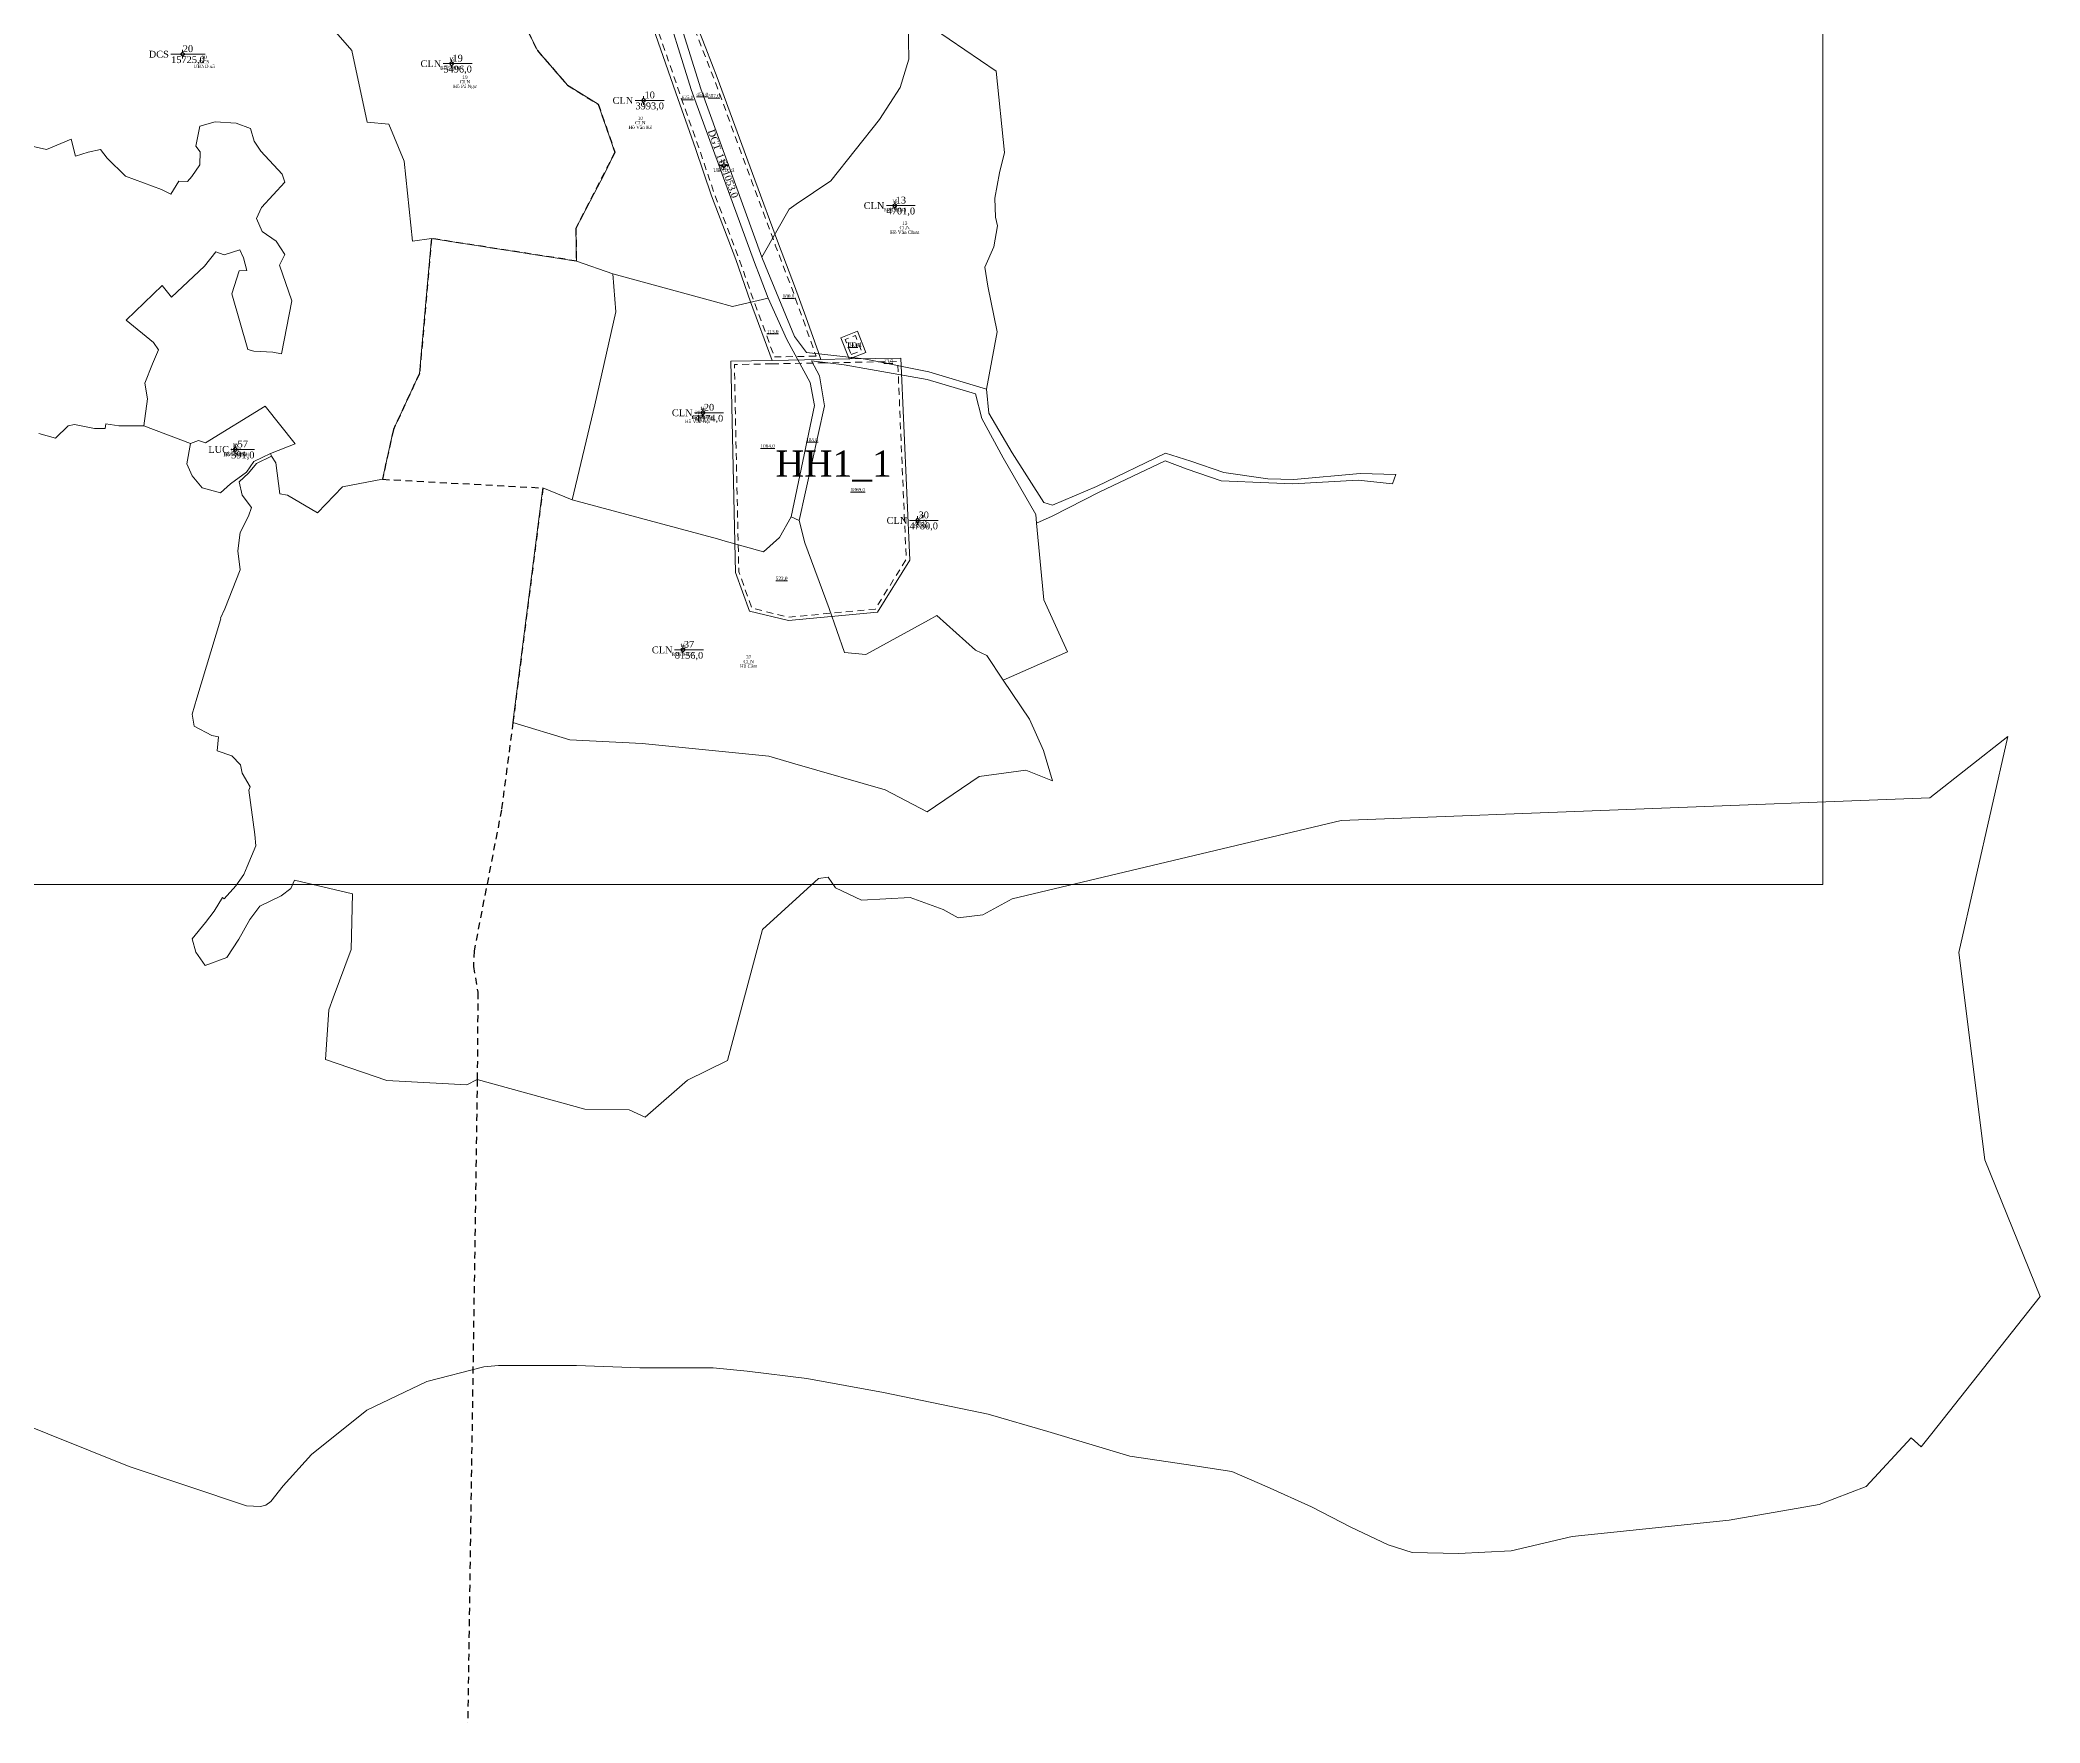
# Model space of a CAD drawing. Header units: metres. Extents: x 542180 to 550635, y 1840441 to 1846931.
# Drawn here: x 547866 to 548450, y 1840441 to 1840932 of the extents above; entities that cross this region are included whole.
import ezdxf
from ezdxf.enums import TextEntityAlignment as Align

# ---------------------------------------------------------------- set-up
doc = ezdxf.new("R2010")
doc.units = ezdxf.units.M
doc.header["$MEASUREMENT"] = 0
doc.linetypes.add('DGN Style 2', pattern=[3.355162, 2.013097, -1.342065])
for name, color, linetype, lineweight in [('Level 10', 7, 'Continuous', 0), ('Level 11', 7, 'Continuous', 0), ('Level 13', 7, 'Continuous', 0), ('Level 15', 7, 'Continuous', 0), ('Level 19', 7, 'Continuous', 0), ('Level 2', 7, 'Continuous', 0), ('Level 28', 7, 'Continuous', 0), ('Level 30', 7, 'Continuous', 0), ('Level 34', 7, 'Continuous', 0), ('Level 4', 7, 'Continuous', 0), ('Level 5', 7, 'Continuous', 0), ('Level 6', 7, 'Continuous', 0), ('Level 62', 7, 'Continuous', 0)]:
    doc.layers.add(name, color=color, linetype=linetype, lineweight=lineweight)
doc.styles.add('Style-Times New Roman', font='times.ttf')

# ---------------------------------------------------------------- blocks, each defined once
blk = doc.blocks.new('CENTRD')
at = {"layer": 'Level 11', "linetype": 'Continuous', "lineweight": 0}
h = blk.add_hatch(color=1, dxfattribs=at)
edge = h.paths.add_edge_path()
edge.add_arc((0, 0), 1.5, 0, 360)
at = {"layer": 'Level 11', "color": 1, "linetype": 'Continuous', "lineweight": 0}
for p, q in [((-6.25, 0), (-12.5, 0)), ((0, 6.25), (-6.25, 0)), ((-6.25, 0), (0, -6.25)), ((0, 12.5), (0, 6.25)), ((6.25, 0), (0, 6.25)), ((0, -6.25), (6.25, 0)), ((12.5, 0), (6.25, 0)), ((0, -6.25), (0, -12.5))]:
    blk.add_line(p, q, dxfattribs=at)
blk = doc.blocks.new('N_THUA_325')
at = {"layer": 'Level 13', "color": 1, "linetype": 'Continuous', "lineweight": 0}
blk.add_line((-2.426776, 0), (5.983224, 0), dxfattribs=at)
at = {"layer": 'Level 13', "color": 5, "linetype": 'Continuous', "lineweight": 0, "style": 'Style-Times New Roman'}
blk.add_text('19', height=2, dxfattribs=at).set_placement((1.778224, 1.6), align=Align.MIDDLE_CENTER)
at = {"layer": 'Level 2', "color": 3, "linetype": 'Continuous', "lineweight": 0, "style": 'Style-Times New Roman'}
blk.add_text('CLN', height=2, dxfattribs=at).set_placement((-3.026776, 0), align=Align.MIDDLE_RIGHT)
at = {"layer": 'Level 4', "color": 1, "linetype": 'Continuous', "lineweight": 0, "style": 'Style-Times New Roman'}
blk.add_text('5496,0', height=2, dxfattribs=at).set_placement((1.778224, -1.6), align=Align.MIDDLE_CENTER)
blk = doc.blocks.new('N_THUA_326')
at = {"layer": 'Level 13', "color": 1, "linetype": 'Continuous', "lineweight": 0}
blk.add_line((-3.40154, 0), (6.56046, 0), dxfattribs=at)
at = {"layer": 'Level 13', "color": 5, "linetype": 'Continuous', "lineweight": 0, "style": 'Style-Times New Roman'}
blk.add_text('20', height=2, dxfattribs=at).set_placement((1.57946, 1.6), align=Align.MIDDLE_CENTER)
at = {"layer": 'Level 2', "color": 3, "linetype": 'Continuous', "lineweight": 0, "style": 'Style-Times New Roman'}
blk.add_text('DCS', height=2, dxfattribs=at).set_placement((-4.00154, 0), align=Align.MIDDLE_RIGHT)
at = {"layer": 'Level 4', "color": 1, "linetype": 'Continuous', "lineweight": 0, "style": 'Style-Times New Roman'}
blk.add_text('15725,0', height=2, dxfattribs=at).set_placement((1.57946, -1.6), align=Align.MIDDLE_CENTER)
blk = doc.blocks.new('N_THUA_329')
at = {"layer": 'Level 13', "color": 1, "linetype": 'Continuous', "lineweight": 0}
blk.add_line((-1.200136, 0), (5.655864, 0), dxfattribs=at)
at = {"layer": 'Level 13', "color": 5, "linetype": 'Continuous', "lineweight": 0, "style": 'Style-Times New Roman'}
blk.add_text('57', height=2, dxfattribs=at).set_placement((2.227864, 1.6), align=Align.MIDDLE_CENTER)
at = {"layer": 'Level 2', "color": 3, "linetype": 'Continuous', "lineweight": 0, "style": 'Style-Times New Roman'}
blk.add_text('LUC', height=2, dxfattribs=at).set_placement((-1.800136, 0), align=Align.MIDDLE_RIGHT)
at = {"layer": 'Level 4', "color": 1, "linetype": 'Continuous', "lineweight": 0, "style": 'Style-Times New Roman'}
blk.add_text('391,0', height=2, dxfattribs=at).set_placement((2.227864, -1.6), align=Align.MIDDLE_CENTER)
blk = doc.blocks.new('N_THUA_334')
at = {"layer": 'Level 13', "color": 1, "linetype": 'Continuous', "lineweight": 0}
blk.add_line((-2.429253, 0), (5.980747, 0), dxfattribs=at)
at = {"layer": 'Level 13', "color": 5, "linetype": 'Continuous', "lineweight": 0, "style": 'Style-Times New Roman'}
blk.add_text('10', height=2, dxfattribs=at).set_placement((1.775747, 1.6), align=Align.MIDDLE_CENTER)
at = {"layer": 'Level 2', "color": 3, "linetype": 'Continuous', "lineweight": 0, "style": 'Style-Times New Roman'}
blk.add_text('CLN', height=2, dxfattribs=at).set_placement((-3.029253, 0), align=Align.MIDDLE_RIGHT)
at = {"layer": 'Level 4', "color": 1, "linetype": 'Continuous', "lineweight": 0, "style": 'Style-Times New Roman'}
blk.add_text('3993,0', height=2, dxfattribs=at).set_placement((1.775747, -1.6), align=Align.MIDDLE_CENTER)
blk = doc.blocks.new('N_THUA_335')
at = {"layer": 'Level 13', "color": 1, "linetype": 'Continuous', "lineweight": 0}
blk.add_line((-2.427271, 0), (5.982729, 0), dxfattribs=at)
at = {"layer": 'Level 13', "color": 5, "linetype": 'Continuous', "lineweight": 0, "style": 'Style-Times New Roman'}
blk.add_text('13', height=2, dxfattribs=at).set_placement((1.777729, 1.6), align=Align.MIDDLE_CENTER)
at = {"layer": 'Level 2', "color": 3, "linetype": 'Continuous', "lineweight": 0, "style": 'Style-Times New Roman'}
blk.add_text('CLN', height=2, dxfattribs=at).set_placement((-3.027271, 0), align=Align.MIDDLE_RIGHT)
at = {"layer": 'Level 4', "color": 1, "linetype": 'Continuous', "lineweight": 0, "style": 'Style-Times New Roman'}
blk.add_text('4701,0', height=2, dxfattribs=at).set_placement((1.777729, -1.6), align=Align.MIDDLE_CENTER)
blk = doc.blocks.new('N_THUA_336')
at = {"layer": 'Level 13', "color": 1, "linetype": 'Continuous', "lineweight": 0}
blk.add_line((-2.429253, 0), (5.980747, 0), dxfattribs=at)
at = {"layer": 'Level 13', "color": 5, "linetype": 'Continuous', "lineweight": 0, "style": 'Style-Times New Roman'}
blk.add_text('20', height=2, dxfattribs=at).set_placement((1.775747, 1.6), align=Align.MIDDLE_CENTER)
at = {"layer": 'Level 2', "color": 3, "linetype": 'Continuous', "lineweight": 0, "style": 'Style-Times New Roman'}
blk.add_text('CLN', height=2, dxfattribs=at).set_placement((-3.029253, 0), align=Align.MIDDLE_RIGHT)
at = {"layer": 'Level 4', "color": 1, "linetype": 'Continuous', "lineweight": 0, "style": 'Style-Times New Roman'}
blk.add_text('4074,0', height=2, dxfattribs=at).set_placement((1.775747, -1.6), align=Align.MIDDLE_CENTER)
blk = doc.blocks.new('N_THUA_337')
at = {"layer": 'Level 13', "color": 1, "linetype": 'Continuous', "lineweight": 0}
blk.add_line((-2.429253, 0), (5.980747, 0), dxfattribs=at)
at = {"layer": 'Level 13', "color": 5, "linetype": 'Continuous', "lineweight": 0, "style": 'Style-Times New Roman'}
blk.add_text('30', height=2, dxfattribs=at).set_placement((1.775747, 1.6), align=Align.MIDDLE_CENTER)
at = {"layer": 'Level 2', "color": 3, "linetype": 'Continuous', "lineweight": 0, "style": 'Style-Times New Roman'}
blk.add_text('CLN', height=2, dxfattribs=at).set_placement((-3.029253, 0), align=Align.MIDDLE_RIGHT)
at = {"layer": 'Level 4', "color": 1, "linetype": 'Continuous', "lineweight": 0, "style": 'Style-Times New Roman'}
blk.add_text('4780,0', height=2, dxfattribs=at).set_placement((1.775747, -1.6), align=Align.MIDDLE_CENTER)
blk = doc.blocks.new('N_THUA_338')
at = {"layer": 'Level 13', "color": 1, "linetype": 'Continuous', "lineweight": 0}
blk.add_line((-2.427271, 0), (5.982729, 0), dxfattribs=at)
at = {"layer": 'Level 13', "color": 5, "linetype": 'Continuous', "lineweight": 0, "style": 'Style-Times New Roman'}
blk.add_text('37', height=2, dxfattribs=at).set_placement((1.777729, 1.6), align=Align.MIDDLE_CENTER)
at = {"layer": 'Level 2', "color": 3, "linetype": 'Continuous', "lineweight": 0, "style": 'Style-Times New Roman'}
blk.add_text('CLN', height=2, dxfattribs=at).set_placement((-3.027271, 0), align=Align.MIDDLE_RIGHT)
at = {"layer": 'Level 4', "color": 1, "linetype": 'Continuous', "lineweight": 0, "style": 'Style-Times New Roman'}
blk.add_text('8156,0', height=2, dxfattribs=at).set_placement((1.777729, -1.6), align=Align.MIDDLE_CENTER)
blk = doc.blocks.new('N_THUA_339')
at = {"layer": 'Level 13', "color": 5, "linetype": 'Continuous', "lineweight": 0, "style": 'Style-Times New Roman'}
blk.add_text('111', height=2, rotation=289.884946, dxfattribs=at).set_placement((0.278228, -0.769229), align=Align.MIDDLE_RIGHT)
at = {"layer": 'Level 13', "color": 1, "linetype": 'Continuous', "lineweight": 0, "style": 'Style-Times New Roman'}
blk.add_text('/', height=2, rotation=289.884946, dxfattribs=at).set_placement((0.41054, -1.135036), align=Align.MIDDLE_CENTER)
at = {"layer": 'Level 2', "color": 3, "linetype": 'Continuous', "lineweight": 0, "style": 'Style-Times New Roman'}
blk.add_text('DGT ', height=2, rotation=289.884946, dxfattribs=at).set_placement((-1.415399, 3.913209), align=Align.MIDDLE_RIGHT)
at = {"layer": 'Level 4', "color": 1, "linetype": 'Continuous', "lineweight": 0, "style": 'Style-Times New Roman'}
blk.add_text('1053,0', height=2, rotation=289.884946, dxfattribs=at).set_placement((0.542851, -1.500843), align=Align.MIDDLE_LEFT)

msp = doc.modelspace()

# ---------------------------------------------------------------- linework, layer by layer
at = {"layer": 'Level 10', "color": 7, "lineweight": 0}
for p, q in [((547980.04, 1840874.3), (548022.35, 1840867.73)), ((548022.35, 1840867.73), (548032.96, 1840863.99)), ((547896, 1840819.61), (547909.67, 1840814.42)), ((547933.03, 1840811.54), (547933.24, 1840810.74)), ((548085.11, 1840793), (548087.39, 1840791.94))]:
    msp.add_line(p, q, dxfattribs=at)
at = {"layer": 'Level 10', "color": 7, "lineweight": 0, "flags": 128}
for points in [[(548038.15, 1840987.46), (548039.77, 1840978.45), (548058.71, 1840918.07), (548076.52, 1840868.83)], [(548038.15, 1840974.83), (548055.9, 1840917.87), (548074.4, 1840867.28), (548076.0531, 1840862.9986), (548078.4, 1840856.92)], [(547952.29, 1840958.52), (547949.69, 1840947.73), (547949.35, 1840937.71), (547956.71, 1840929.21), (547961.19, 1840908.34), (547967.56, 1840907.74), (547972, 1840896.87), (547974.49, 1840873.59), (547980.04, 1840874.3)], [(548022.35, 1840867.73), (548022.2, 1840877.29), (548030.6, 1840893.18), (548033.62, 1840899.52), (548028.69, 1840913.58), (548019.76, 1840919.07), (548010.96, 1840929.19), (548005.38, 1840940.77), (548005.57, 1840944.68), (548007.74, 1840947.2)], [(548076.52, 1840868.83), (548076.9068, 1840869.5116), (548084.51, 1840882.91), (548086.5955, 1840884.3158), (548096.69, 1840891.12), (548110.86, 1840909.06), (548116.91, 1840918.47), (548119.46, 1840926.73), (548119.28, 1840937.58)], [(548119.28, 1840937.58), (548126.71, 1840935.67), (548144.94, 1840923.19), (548147.47, 1840899.46), (548145.96, 1840893.46), (548144.59, 1840886.11), (548144.81, 1840880.52), (548145.37, 1840878.01), (548144.34, 1840871.92), (548141.7, 1840866), (548142.53, 1840860.37), (548145.31, 1840847.02), (548142.17, 1840830.31)], [(547896, 1840819.61), (547897.03, 1840827.5), (547896.27, 1840832.04), (547898.52, 1840837.7), (547900.25, 1840841.82), (547898.84, 1840843.98), (547890.8, 1840850.51), (547901.39, 1840860.57), (547904.05, 1840857.2), (547913.75, 1840866.22), (547916.98, 1840870.43), (547919.41, 1840869.56), (547924.06, 1840871.02), (547925.1, 1840868.63), (547926.12, 1840865.01), (547923.86, 1840864.84), (547921.73, 1840858.15), (547926.37, 1840841.89), (547928.12, 1840841.45), (547933.64, 1840841.11), (547936.25, 1840840.62), (547939.19, 1840856.12), (547935.64, 1840866.53), (547937.21, 1840869.63), (547934.6, 1840873.57), (547930.54, 1840876.35), (547928.93, 1840880.19), (547930.38, 1840883.34), (547937.19, 1840890.73), (547936.38, 1840893.14), (547930.13, 1840899.86), (547928.19, 1840902.79), (547927.15, 1840906.45), (547923.01, 1840908.05), (547916.83, 1840908.42), (547912.35, 1840907.17), (547911.19, 1840901.28), (547912.42, 1840899.61), (547912.39, 1840895.87), (547909.99, 1840892.45), (547908.79, 1840890.96), (547906.19, 1840891.05), (547903.87, 1840887.31), (547901.15, 1840888.6), (547890.6, 1840892.56), (547885.31, 1840897.79), (547883.32, 1840900.31), (547879.76, 1840899.52), (547876.05, 1840898.36), (547874.72, 1840903.32), (547867.56, 1840900.29), (547856.38, 1840902.88)], [(547933.24, 1840810.74), (547934.53, 1840808.8), (547935.75, 1840799.7), (547937.98, 1840799.35), (547946.74, 1840794.24), (547954.04, 1840801.82), (547965.71, 1840803.99), (547968.89, 1840818.49), (547976.52, 1840834.91), (547980.04, 1840874.3)], [(548021.08, 1840797.97), (548027.71, 1840825.75), (548033.87, 1840852.95), (548032.96, 1840863.99)], [(548032.96, 1840863.99), (548063.0146, 1840855.837), (548067.98, 1840854.49), (548078.4, 1840856.92)], [(548076.52, 1840868.83), (548077.5825, 1840866.2506), (548086.04, 1840845.72), (548089.56, 1840840.98), (548105.55, 1840839.3), (548107.3533, 1840838.9454), (548125.28, 1840835.42), (548142.17, 1840830.31)], [(548085.11, 1840793), (548091.93, 1840825.54), (548090.62, 1840832.31), (548083.83, 1840844.83), (548078.4, 1840856.92)], [(548087.39, 1840791.94), (548094.79, 1840825.49), (548093.36, 1840834.26), (548091, 1840838.6), (548100.55, 1840837.43), (548108.267, 1840836.0515), (548124.79, 1840833.1), (548138.96, 1840828.94), (548140.84, 1840821.73), (548147.06, 1840810.23), (548156.62, 1840793.68), (548156.75, 1840791.19)], [(548156.75, 1840791.19), (548161.37, 1840793.19), (548175.31, 1840800.32), (548194.35, 1840809.38), (548200.78, 1840806.98), (548210.7, 1840803.53), (548224.66, 1840802.95), (548231.68, 1840802.62), (548250.78, 1840803.76), (548260.74, 1840802.69), (548261.77, 1840805.4), (548251.28, 1840805.7), (548231.9, 1840803.94), (548224.35, 1840804.11), (548211.46, 1840805.99), (548201.89, 1840809.31), (548194.5, 1840811.6), (548174.33, 1840801.87), (548161.49, 1840796.42), (548158.87, 1840797.23), (548149.71, 1840811.7), (548142.84, 1840823.3), (548142.17, 1840830.31)], [(547933.03, 1840811.54), (547940.16, 1840814.34), (547931.41, 1840825.39), (547914.04, 1840814.63), (547911.94, 1840815.28), (547909.67, 1840814.42)], [(547865.32, 1840817.4), (547870.21, 1840815.96), (547873.9, 1840819.63), (547875.78, 1840819.95), (547881.58, 1840818.79), (547884.72, 1840818.81), (547884.84, 1840820.21), (547888.72, 1840819.59), (547896, 1840819.61)], [(547909.67, 1840814.42), (547908.59, 1840808.47), (547910.13, 1840805.02), (547913.05, 1840801.45), (547918.39, 1840800.03), (547921.26, 1840802.62), (547925.94, 1840806.06), (547928.16, 1840809.16), (547933.03, 1840811.54)], [(547933.24, 1840810.74), (547928.88, 1840808.6), (547926.57, 1840805.81), (547923.88, 1840803.25), (547924.76, 1840799.33), (547927.43, 1840795.73), (547926.61, 1840793.24), (547924.17, 1840788.41), (547923.44, 1840783.07), (547924.1, 1840777.57), (547919.65, 1840766.12), (547918.36, 1840763.46), (547918.4616, 1840763.2182), (547918.36, 1840762.97), (547911.45, 1840740.08), (547910.1, 1840735.37), (547910.73, 1840731.91), (547915.84, 1840729.18), (547917.76, 1840728.76), (547917.38, 1840724.7), (547921.66, 1840723.24), (547924.23, 1840720.55), (547924.67, 1840718.12), (547927.1, 1840714.2), (547926.65, 1840713.24), (547928.43, 1840700.27), (547928.7, 1840696.94), (547926.18, 1840690.87), (547925.2, 1840688.58), (547922.89, 1840685.25), (547919.5, 1840681.42), (547919, 1840681.88), (547916.54, 1840677.87), (547914.02, 1840674.52), (547910.1, 1840669.81), (547911.22, 1840665.91), (547913.86, 1840662), (547920.23, 1840664.3), (547923.79, 1840669.65), (547926.93, 1840675.4), (547929.84, 1840679.28), (547936.15, 1840682.31), (547938.91, 1840684.47), (547939.97, 1840686.93), (547956.99, 1840682.91), (547956.55, 1840666.67), (547951.29, 1840652.52), (547949.99, 1840649.01), (547949.02, 1840634.52), (547966.98, 1840628.41), (547990.32, 1840627.13), (547993.39, 1840628.69), (548024.82, 1840620.06), (548037.75, 1840619.87), (548042.48, 1840617.68), (548054.77, 1840628.47), (548066.47, 1840634.2), (548076.75, 1840672.48), (548093.04, 1840687.35), (548095.93, 1840687.82), (548098.01, 1840684.71), (548105.65, 1840681.11), (548119.89, 1840681.88), (548129.5, 1840678.37), (548133.91, 1840675.91), (548141.05, 1840676.82), (548149.65, 1840681.46), (548245.75, 1840704.38), (548417.72, 1840711), (548440.56, 1840728.91), (548426.26, 1840665.8), (548433.83, 1840605.22), (548449.93, 1840565.27), (548418.3326, 1840525.2521), (548415.168, 1840521.3581), (548412.28, 1840524.03), (548399.14, 1840509.82), (548385.41, 1840504.54), (548359.08, 1840500.02), (548313.21, 1840495.22), (548295.43, 1840491.06), (548280.01, 1840490.24), (548266.5, 1840490.51), (548259.49, 1840492.77), (548248.61, 1840497.94), (548237.13, 1840503.82), (548224.16, 1840509.75), (548213.87, 1840514.16), (548200.51, 1840516.2), (548184.02, 1840518.66), (548160.09, 1840525.84), (548142.69, 1840530.91), (548112.09, 1840537.22), (548089.7, 1840541.32), (548072.29, 1840543.54), (548062.33, 1840544.5), (548040.9, 1840544.5), (548022.39, 1840545.13), (547999.64, 1840545.14), (547995.32, 1840544.71), (547978.63, 1840540.46), (547961.17, 1840532.14), (547945.01, 1840519.12), (547936.69, 1840510.02), (547933.12, 1840505.47), (547931.67, 1840504.34), (547930.05, 1840503.92), (547926, 1840504.18), (547891.67, 1840515.63), (547867.95, 1840525.19), (547860.94, 1840528.01)], [(548147.08, 1840745.36), (548154.75, 1840733.91), (548158.83, 1840724.8), (548161.49, 1840715.94), (548153.67, 1840719.05), (548140.02, 1840717.18), (548124.85, 1840706.87), (548112.57, 1840713.26), (548086.13, 1840720.92), (548078.62, 1840723.11), (548041.58, 1840726.86), (548020.43, 1840727.89), (548003.81, 1840732.99), (548012.57, 1840801.47), (548021.08, 1840797.97)], [(548021.08, 1840797.97), (548063.5475, 1840786.5772), (548065.14, 1840786.15), (548077.01, 1840782.85), (548081.7, 1840787.01), (548085.11, 1840793)], [(548087.39, 1840791.94), (548089.07, 1840785.43), (548096.18, 1840766.29), (548100.68, 1840753.42), (548106.91, 1840752.78), (548125.175, 1840762.8655), (548127.61, 1840764.21), (548138.93, 1840754.12), (548142.26, 1840752.55), (548147.08, 1840745.36)], [(548147.08, 1840745.36), (548165.8, 1840753.57), (548163.34, 1840759.15), (548158.91, 1840768.79), (548156.75, 1840791.19)]]:
    msp.add_lwpolyline(points, dxfattribs=at)
at = {"layer": 'Level 30', "color": 5, "linetype": 'Continuous', "lineweight": 0}
for p, q in [((548079.5007, 1840838.7264), (548093.7757, 1840838.9819)), ((548093.7757, 1840838.9819), (548102.0803, 1840839.1305))]:
    msp.add_line(p, q, dxfattribs=at)
at = {"layer": 'Level 30', "color": 5, "linetype": 'Continuous', "lineweight": 0, "flags": 128}
for points in [[(548033.4651, 1841001.9906), (548036.1436, 1840990.9281), (548041.69, 1840976.9175), (548046.1107, 1840965.3586), (548051.2876, 1840952.4858), (548060.1423, 1840929.8945), (548063.4982, 1840921.3217), (548074.4603, 1840891.4971), (548081.4075, 1840872.7493), (548086.0716, 1840860.5037), (548089.3598, 1840851.4582), (548093.0467, 1840841.0415), (548093.7757, 1840838.9819)], [(548044.1266, 1840937.7883), (548048.4354, 1840925.5823), (548051.3989, 1840916.865), (548057.1472, 1840900.5776), (548061.8027, 1840886.8347), (548068.9055, 1840868.1442), (548073.2422, 1840855.7785), (548073.2424, 1840855.778), (548079.5007, 1840838.7264)], [(548102.1159, 1840839.1311), (548106.916, 1840841.0426), (548104.4373, 1840847.2672), (548099.6062, 1840845.3435), (548102.0803, 1840839.1305)], [(548079.5007, 1840838.7264), (548067.4793, 1840838.5113), (548068.7931, 1840776.7753), (548072.9089, 1840765.5016), (548084.3477, 1840762.7069), (548110.2781, 1840765.1447), (548119.7256, 1840780.3961), (548117.1781, 1840839.4007), (548102.1159, 1840839.1311)], [(548102.0803, 1840839.1305), (548102.085, 1840839.1188), (548102.1159, 1840839.1311)]]:
    msp.add_lwpolyline(points, dxfattribs=at)
at = {"layer": 'Level 34', "color": 2, "linetype": 'DGN Style 2', "lineweight": 30}
for p, q in [((548005.38, 1840940.77), (548010.96, 1840929.19)), ((548010.96, 1840929.19), (548019.76, 1840919.07)), ((548019.76, 1840919.07), (548028.69, 1840913.58)), ((548028.69, 1840913.58), (548033.62, 1840899.52)), ((548033.62, 1840899.52), (548022.2, 1840877.29)), ((548022.2, 1840877.29), (548022.35, 1840867.73)), ((547980.04, 1840874.3), (547976.52, 1840834.91)), ((548022.35, 1840867.73), (547980.04, 1840874.3)), ((547976.52, 1840834.91), (547968.89, 1840818.49)), ((547968.89, 1840818.49), (547965.71, 1840803.99)), ((547965.71, 1840803.99), (548012.57, 1840801.47)), ((548012.57, 1840801.47), (548003.81, 1840732.99)), ((548003.81, 1840732.99), (548000.48, 1840707.48)), ((548000.48, 1840707.48), (547992.46, 1840666.29)), ((547992.46, 1840666.29), (547992.3, 1840661.68)), ((547992.3, 1840661.68), (547993.56, 1840654.2)), ((547993.56, 1840654.2), (547993.39, 1840628.69)), ((547993.39, 1840628.69), (547990.59, 1840440.73))]:
    msp.add_line(p, q, dxfattribs=at)
at = {"layer": 'Level 6', "color": 2, "linetype": 'DGN Style 2', "lineweight": 0}
for p, q in [((548079.518596, 1840837.72656), (548093.793596, 1840837.98206)), ((548080.194289, 1840839.738974), (548092.369816, 1840839.956897)), ((548093.793591, 1840837.98206), (548102.098191, 1840838.13066))]:
    msp.add_line(p, q, dxfattribs=at)
at = {"layer": 'Level 6', "color": 2, "linetype": 'DGN Style 2', "lineweight": 0, "flags": 128}
for points in [[(547832.26574, 1841015.691311), (547845.853208, 1841013.089423), (547868.485332, 1841008.447421), (547887.195276, 1841004.883464), (547910.095335, 1841000.223221), (547918.942965, 1840998.367745), (547926.103483, 1840996.641354), (547944.392724, 1840991.851781), (547959.890855, 1840988.363745), (547963.440389, 1840987.165385), (547963.744406, 1840987.067643), (547965.880528, 1840986.553083), (547966.429562, 1840986.400771), (547967.990838, 1840985.995992), (547970.106777, 1840985.675762), (547972.194902, 1840985.510225), (547974.396777, 1840985.762211), (547976.658478, 1840985.73403), (547978.839854, 1840985.779634), (547981.018574, 1840985.897828), (547983.192061, 1840986.088613), (547985.357985, 1840986.351695), (547987.470126, 1840986.679965), (547989.574474, 1840987.276156), (547991.740157, 1840987.762455), (547993.848281, 1840988.310171), (547995.244544, 1840988.714689), (547995.926342, 1840988.924563), (547997.995882, 1840989.612501), (548000.036235, 1840990.366947), (548002.037615, 1840991.183883), (548005.971844, 1840993.075413), (548007.890691, 1840994.092848), (548009.501684, 1840995.011927), (548011.624559, 1840996.318713), (548013.432704, 1840997.522962), (548015.419757, 1840998.944183), (548017.757088, 1840999.240592), (548025.525428, 1840995.688441), (548029.627522, 1840983.815261), (548037.104598, 1840962.025448), (548041.811208, 1840948.958976), (548045.077428, 1840938.098916), (548049.38031, 1840925.909681), (548052.343821, 1840917.192349), (548058.0923, 1840900.904442), (548062.743968, 1840887.172854), (548069.844871, 1840868.487346), (548074.183105, 1840856.117273), (548080.194289, 1840839.738974)], [(548032.548315, 1841001.527575), (548035.188111, 1840990.624928), (548040.75806, 1840976.55484), (548045.179729, 1840964.993407), (548050.358171, 1840952.116774), (548059.211184, 1840929.529777), (548062.563197, 1840920.966905), (548073.522149, 1840891.15087), (548080.47138, 1840872.397589), (548085.134376, 1840860.154889), (548088.418522, 1840851.120542), (548092.369816, 1840839.956897)], [(548079.51859, 1840837.72656), (548068.500422, 1840837.529411), (548069.789344, 1840776.962419), (548073.665088, 1840766.346263), (548084.421602, 1840763.718257), (548109.6897, 1840766.093792), (548118.713241, 1840780.660781), (548116.221089, 1840838.38341), (548102.133796, 1840838.13126)]]:
    msp.add_lwpolyline(points, dxfattribs=at)
msp.add_lwpolyline([(548102.644053, 1840840.417795), (548105.616998, 1840841.601684), (548103.878202, 1840845.96821), (548100.905214, 1840844.784393), (548102.644053, 1840840.417795)], close=True, dxfattribs=at)
at = {"layer": 'Level 62', "color": 7, "linetype": 'Continuous', "lineweight": 0, "flags": 128}
msp.add_lwpolyline([(548078.7822, 1841263.1113), (547556.4625, 1841263.1113), (547556.4625, 1840685.6113), (548386.4625, 1840685.6113), (548386.4625, 1841127.8482)], dxfattribs=at)

# ---------------------------------------------------------------- block references
at = {"layer": 'Level 11', "color": 1, "linetype": 'Continuous', "lineweight": 0, "xscale": 0.1, "yscale": 0.1, "zscale": 0.1}
for p in [(547907.3, 1840928.16), (547985.89, 1840925.4), (548042, 1840914.66), (548065.44, 1840895.6), (548115.36, 1840883.94), (548059.32, 1840823.42), (547922.68, 1840812.71), (548122.05, 1840791.98), (548053.47, 1840754.17)]:
    msp.add_blockref('CENTRD', p, dxfattribs=at)
at = {"layer": 'Level 2', "color": 3, "linetype": 'Continuous', "lineweight": 0}
for name, p in [('N_THUA_326', (547907.3, 1840928.16)), ('N_THUA_325', (547985.89, 1840925.4)), ('N_THUA_334', (548042, 1840914.66)), ('N_THUA_339', (548065.44, 1840895.6)), ('N_THUA_335', (548115.36, 1840883.94)), ('N_THUA_336', (548059.32, 1840823.42)), ('N_THUA_329', (547922.68, 1840812.71)), ('N_THUA_337', (548122.05, 1840791.98)), ('N_THUA_338', (548053.47, 1840754.17))]:
    msp.add_blockref(name, p, dxfattribs=at)

# ---------------------------------------------------------------- texts
at = {"layer": 'Level 15', "color": 1, "linetype": 'Continuous', "lineweight": 0, "char_height": 1, "attachment_point": 5, "style": 'Style-Times New Roman'}
for s, insert, line_spacing_factor in [('20\\PDCS\\PUBND xã', (547913.620021, 1840925.949689), 0.790495), ('19\\PCLN\\PHồ Pá Ngư', (547989.802779, 1840919.945608), 0.790495), ('10\\PCLN\\PHồ Văn Kè', (548041.033394, 1840908.122095), 0.790495), ('111\\PDGT\\PUBND xã', (548065.442395, 1840895.595), 0.790495), ('13\\PCLN\\PHồ Văn Chưn', (548118.290946, 1840877.47377), 0.790495), ('20\\PCLN\\PHồ Văn Nội', (548057.798739, 1840822.127388), 0.790495), ('57\\PLUC\\PHồ Văn Nội', (547922.958628, 1840812.41449), 0.784505), ('30\\PCLN\\PHồ Mát', (548123.251207, 1840791.719965), 0.790495), ('37\\PCLN\\PHồ Căm', (548072.691786, 1840750.735828), 0.790495)]:
    msp.add_mtext(s, dxfattribs=dict(at, insert=insert, line_spacing_factor=line_spacing_factor))
at = {"layer": 'Level 19', "color": 2, "linetype": 'Continuous', "lineweight": 0, "char_height": 1, "attachment_point": 5, "line_spacing_factor": 0.790495, "style": 'Style-Times New Roman'}
for s, insert in [('15\\P19\\PBĐ636084', (547985.89, 1840925.4)), ('16\\P13\\PBĐ636043', (548115.36, 1840883.94)), ('16\\P20\\PBĐ636091', (548059.32, 1840823.42)), ('15\\P57\\PBĐ636090', (547922.68, 1840812.71)), ('16\\P37\\PBĐ636037', (548053.47, 1840754.17))]:
    msp.add_mtext(s, dxfattribs=dict(at, insert=insert))
at = {"layer": 'Level 28', "color": 1, "lineweight": 0, "style": 'Style-Times New Roman'}
for s, height, p in [('TD4', 1.66688, (548101.082833, 1840842.325163)), ('HH1_1', 7.634073, (548080.549655, 1840804.773217))]:
    msp.add_text(s, height=height, dxfattribs=at).set_placement(p)
at = {"layer": 'Level 5', "color": 5, "linetype": 'Continuous', "lineweight": 0, "style": 'Style-Times New Roman'}
for s, p in [('%%u453,0%%U', (548059.137948, 1840916.448673)), ('%%u507,0%%U', (548062.545599, 1840916.034262)), ('%%u625,0%%U', (548054.811836, 1840915.570976)), ('%%u180,0%%U', (548084.320884, 1840857.513164)), ('%%u113,0%%U', (548079.681946, 1840847.133928)), ('%%u34,0%%U', (548103.270332, 1840843.231764)), ('%%u13,0%%U', (548113.503667, 1840838.531694)), ('%%u1084,0%%U', (548078.238852, 1840813.713557)), ('%%u185,0%%U', (548091.221358, 1840815.570765)), ('%%u1869,0%%U', (548104.578025, 1840800.963226)), ('%%u522,0%%U', (548082.307662, 1840775.040452))]:
    msp.add_text(s, height=1, dxfattribs=at).set_placement(p, align=Align.MIDDLE_CENTER)

doc.saveas('drawing.dxf')
